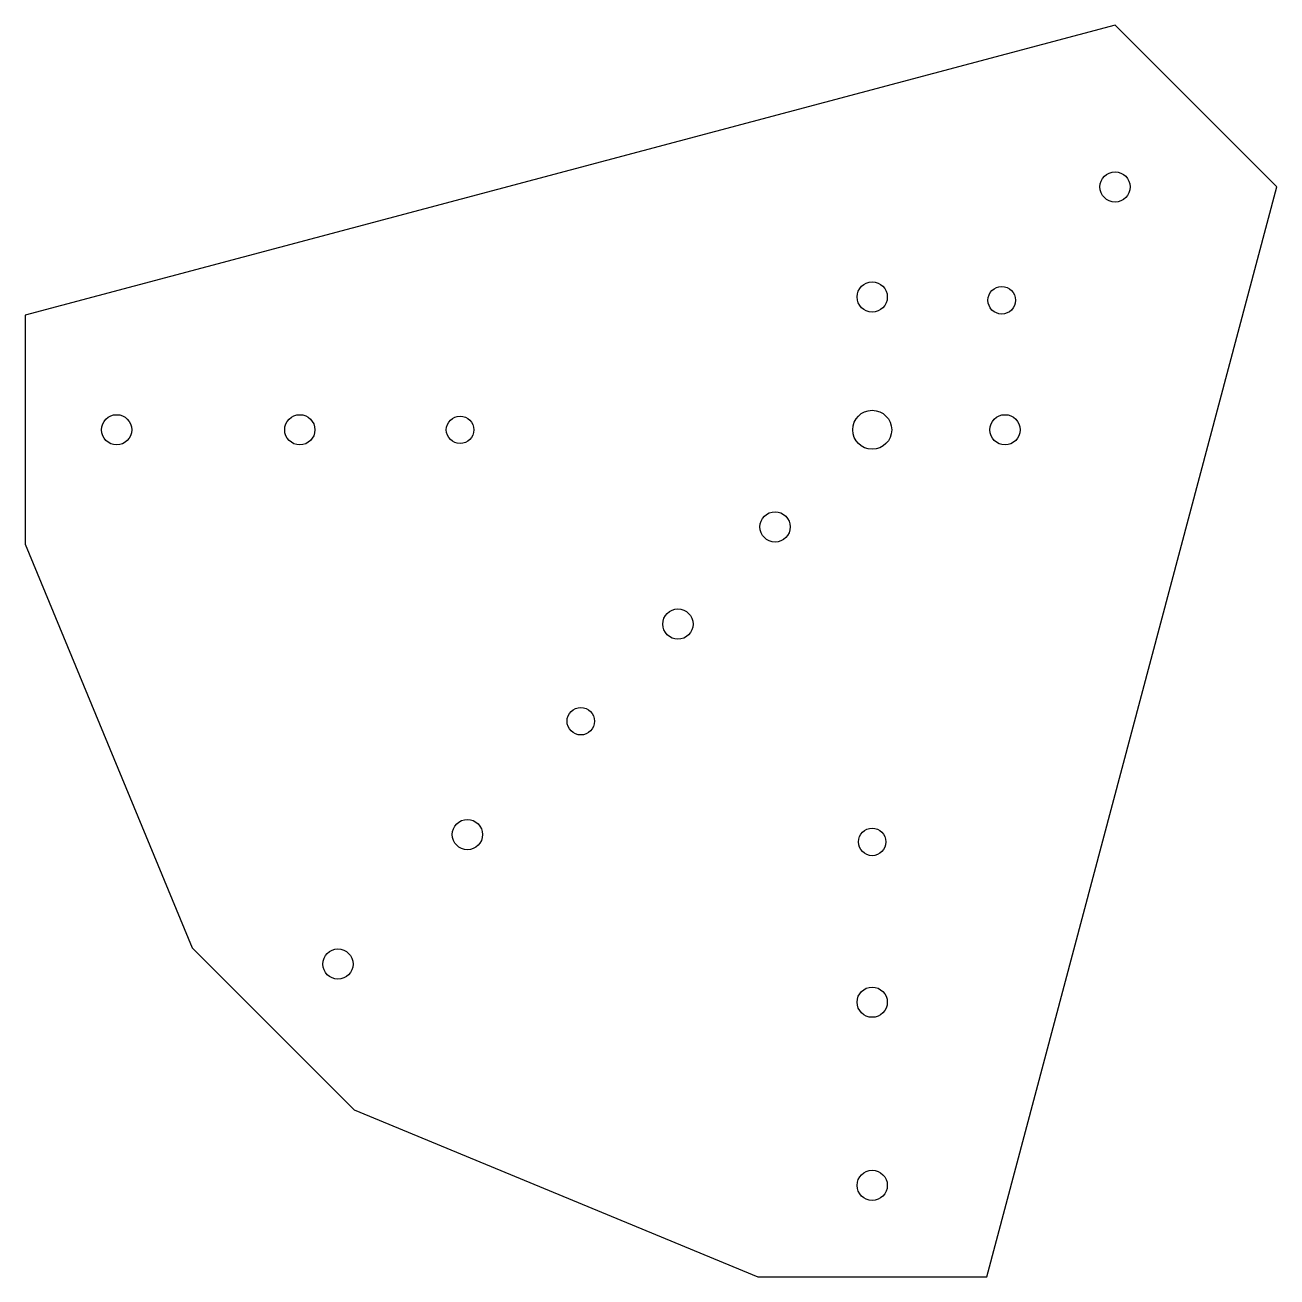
# Model space of a CAD drawing. Header units: millimetres. Extents: x -185 to 88, y -185 to 88.
import ezdxf

# ---------------------------------------------------------------- set-up
doc = ezdxf.new("R2010")
doc.units = ezdxf.units.MM

msp = doc.modelspace()

# ---------------------------------------------------------------- linework, layer by layer
for p, q in [((53.03, 88.39, 3), (-185, 25, 3)), ((88.39, 53.03, 3), (53.03, 88.39, 3)), ((25, -185, 3), (88.39, 53.03, 3)), ((-185, 25, 3), (-185, -25, 3)), ((-185, -25, 3), (-148.49, -113.14, 3)), ((-148.49, -113.14, 3), (-113.14, -148.49, 3)), ((-113.14, -148.49, 3), (-25, -185, 3)), ((-25, -185, 3), (25, -185, 3))]:
    msp.add_line(p, q)
for centre, radius in [((53.03, 53.03, 3), 3.3), ((0, 29, 3), 3.3), ((28.28, 28.28, 3), 3), ((-165, 0, 3), 3.3), ((-125, 0, 3), 3.3), ((-90, 0, 3), 3), ((0, 0, 3), 4.25), ((29, 0, 3), 3.3), ((-21.21, -21.21, 3), 3.3), ((-42.43, -42.43, 3), 3.3), ((-63.64, -63.64, 3), 3), ((-88.39, -88.39, 3), 3.3), ((0, -90, 3), 3), ((-116.67, -116.67, 3), 3.3), ((0, -125, 3), 3.3), ((0, -165, 3), 3.3)]:
    msp.add_circle(centre, radius)

doc.saveas('drawing.dxf')
